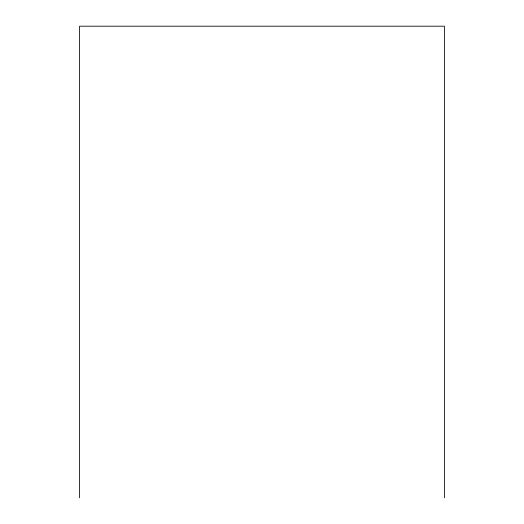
<?xml version="1.0" encoding="UTF-8"?>
<svg xmlns="http://www.w3.org/2000/svg" width="524" height="524" viewBox="0 0 524 524"><rect width="100%" height="100%" fill="white"/><g stroke="black" fill="none" stroke-linecap="round" stroke-linejoin="round"><path stroke-width="0.79" d="M444.398 497.8L444.398 26.2L79.602 26.2L79.602 497.8"/></g></svg>
